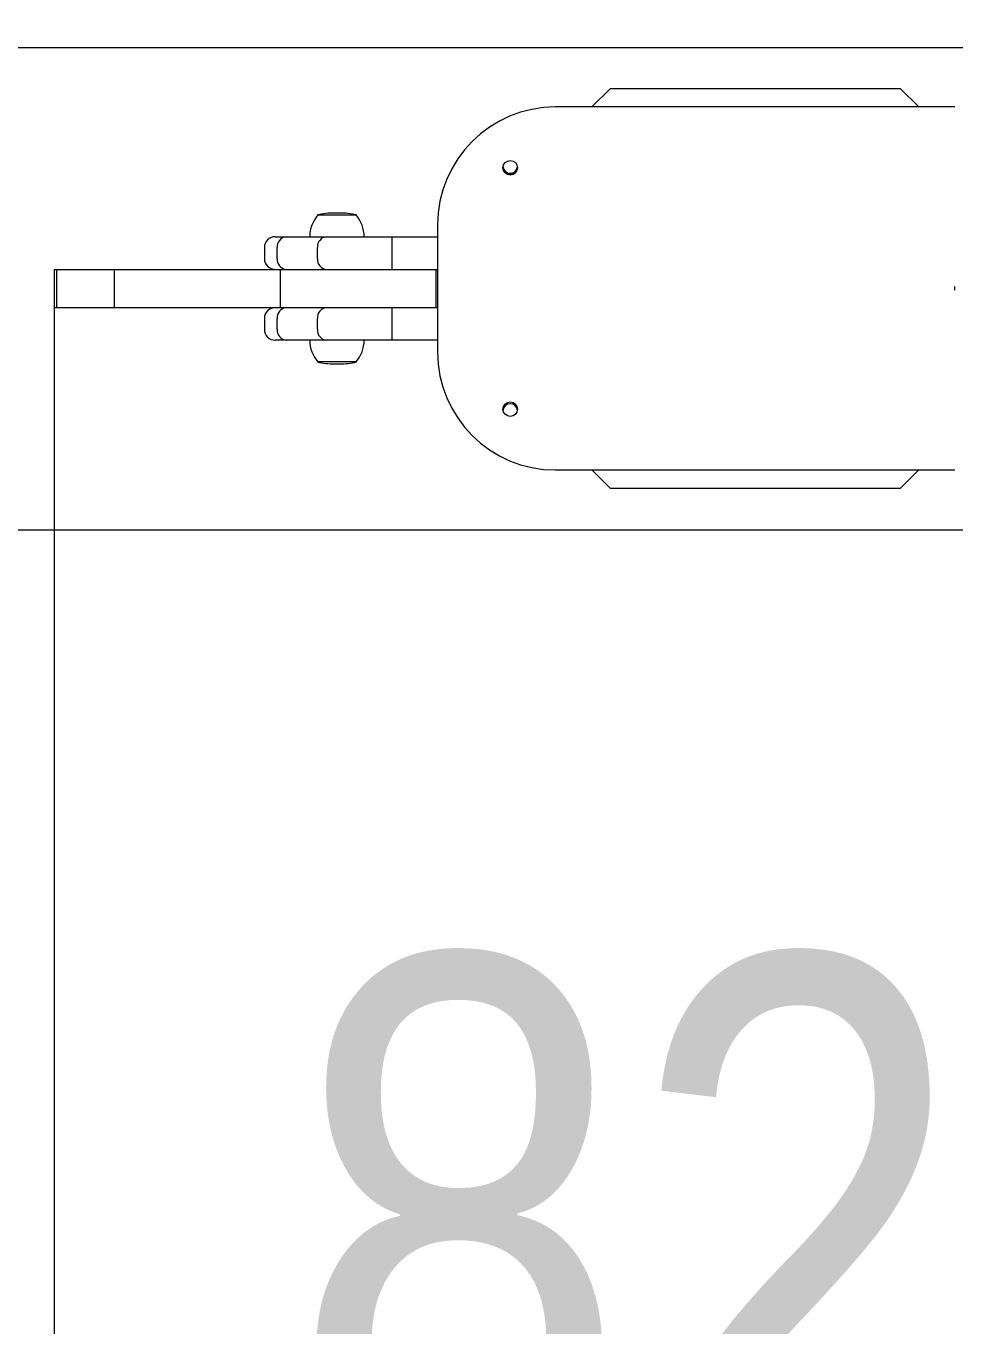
# Model space of a CAD drawing. Header units: millimetres. Extents: x -2738 to 1904, y -2170 to 1838.
# Drawn here: x -431 to 81, y -383 to 333 of the extents above; entities that cross this region are included whole.
import ezdxf

# ---------------------------------------------------------------- set-up
doc = ezdxf.new("R2010")
doc.units = ezdxf.units.MM
doc.layers.add('DIKOM_ОБЪЕКТ', color=7, linetype='Continuous')
doc.layers.add('DIKOM_РАЗМЕР_ОБЪЕКТА', color=7, linetype='Continuous')
doc.styles.add('style1', font='arialbd.ttf', dxfattribs={"width": 0.8})
doc.dimstyles.new('1-50', dxfattribs={"dimtxt": 300, "dimasz": 200, "dimexe": 100, "dimexo": 0, "dimgap": 100, "dimtad": 1, "dimtxsty": 'style1', "dimcen": 200, "dimclrd": 7, "dimclre": 7, "dimclrt": 7, "dimadec": 1, "dimazin": 2, "dimtfac": 1, "dimtmove": 0, "dimatfit": 2, "dimfxl": 0, "dimlwd": 25, "dimlwe": 18, "dimarcsym": 0})

# ---------------------------------------------------------------- blocks, each defined once
blk = doc.blocks.new('*D0')
at = {"layer": 'Defpoints', "color": 0, "transparency": 16777216}
for p in [(-415.18, 177.81), (403.7, 177.81), (403.7, -584.81)]:
    blk.add_point(p, dxfattribs=at)
at = {"layer": 'DIKOM_РАЗМЕР_ОБЪЕКТА', "color": 7, "lineweight": 18, "transparency": 16777216}
for p, q in [((-415.18, 177.81), (-415.18, -684.81)), ((403.7, 177.81), (403.7, -684.81))]:
    blk.add_line(p, q, dxfattribs=at)
at = {"layer": 'DIKOM_РАЗМЕР_ОБЪЕКТА', "color": 7, "lineweight": 25, "transparency": 16777216}
blk.add_line((-215.18, -584.81), (203.7, -584.81), dxfattribs=at)
at = {"layer": 'DIKOM_РАЗМЕР_ОБЪЕКТА', "color": 7, "transparency": 16777216}
for points in [[(-215.18, -551.48), (-215.18, -618.15), (-415.18, -584.81)], [(203.7, -551.48), (203.7, -618.15), (403.7, -584.81)]]:
    blk.add_solid(points, dxfattribs=at)
at = {"layer": 'DIKOM_РАЗМЕР_ОБЪЕКТА', "color": 7, "transparency": 16777216, "insert": (-5.74, -331.64), "char_height": 300, "attachment_point": 5, "style": 'style1'}
blk.add_mtext('{\\fArial|b0|i0|c204|p34;820}', dxfattribs=at)
blk = doc.blocks.new('*D3')
at = {"layer": 'Defpoints', "color": 0, "transparency": 16777216}
for p in [(174.05, 320.81), (-602, 55.19), (175.94, 55.19)]:
    blk.add_point(p, dxfattribs=at)
at = {"layer": 'DIKOM_РАЗМЕР_ОБЪЕКТА', "color": 7, "lineweight": 25, "transparency": 16777216}
for p, q in [((-602, 520.81), (-602, 720.81)), ((-602, 320.81), (-602, 55.19)), ((-602, -144.81), (-602, -344.81))]:
    blk.add_line(p, q, dxfattribs=at)
at = {"layer": 'DIKOM_РАЗМЕР_ОБЪЕКТА', "color": 7, "lineweight": 18, "transparency": 16777216}
for p, q in [((174.05, 320.81), (-702, 320.81)), ((175.94, 55.19), (-702, 55.19))]:
    blk.add_line(p, q, dxfattribs=at)
at = {"layer": 'DIKOM_РАЗМЕР_ОБЪЕКТА', "color": 7, "transparency": 16777216}
for points in [[(-635.33, 520.81), (-568.67, 520.81), (-602, 320.81)], [(-635.33, -144.81), (-568.67, -144.81), (-602, 55.19)]]:
    blk.add_solid(points, dxfattribs=at)
at = {"layer": 'DIKOM_РАЗМЕР_ОБЪЕКТА', "color": 7, "transparency": 16777216, "insert": (-855.17, 188), "char_height": 300, "attachment_point": 5, "rotation": 90, "style": 'style1'}
blk.add_mtext('{\\fArial|b0|i0|c204|p34;260}', dxfattribs=at)

msp = doc.modelspace()

# ---------------------------------------------------------------- linework, layer by layer
at = {"layer": 'DIKOM_ОБЪЕКТ', "color": 7, "lineweight": 15}
for p, q in [((-109.045, 298.314), (-119.045, 288.314)), ((50.955, 298.314), (-109.045, 298.314)), ((60.955, 288.314), (50.955, 298.314)), ((80.955, 288.314), (-139.045, 288.314)), ((-257.993, 229.866), (-260.942, 229.866)), ((-270.267, 228.814), (-248.667, 228.814)), ((-204.045, 223.314), (-204.045, 153.314)), ((-293.467, 216.814), (-287.467, 216.814)), ((-287.467, 216.814), (-265.276, 216.814)), ((-265.276, 216.814), (-229.041, 216.814)), ((-229.041, 210.814), (-229.041, 216.814)), ((-229.041, 216.814), (-204.045, 216.814)), ((-299.467, 210.814), (-299.467, 204.814)), ((-292.408, 204.814), (-292.408, 210.814)), ((-270.217, 204.814), (-270.217, 210.814)), ((-229.041, 204.814), (-229.041, 210.814)), ((-229.041, 198.814), (-229.041, 204.814)), ((-415.184, 198.814), (-415.184, 177.814)), ((-415.184, 198.814), (-413.787, 198.814)), ((-413.787, 177.814), (-413.787, 198.814)), ((-413.787, 198.814), (-381.94, 198.814)), ((-381.94, 177.814), (-381.94, 198.814)), ((-381.94, 198.814), (-290.506, 198.814)), ((-290.506, 177.814), (-290.506, 198.814)), ((-290.506, 198.814), (-204.827, 198.814)), ((-204.827, 177.814), (-204.827, 198.814)), ((-204.827, 198.814), (-204.045, 198.814)), ((80.955, 187.314), (80.955, 189.314)), ((-415.184, 177.814), (-413.787, 177.814)), ((-413.787, 177.814), (-381.94, 177.814)), ((-381.94, 177.814), (-290.506, 177.814)), ((-290.506, 177.814), (-204.827, 177.814)), ((-229.041, 171.814), (-229.041, 177.814)), ((-204.827, 177.814), (-204.045, 177.814)), ((-299.467, 171.814), (-299.467, 165.814)), ((-292.408, 165.814), (-292.408, 171.814)), ((-270.217, 165.814), (-270.217, 171.814)), ((-229.041, 165.814), (-229.041, 171.814)), ((-229.041, 159.814), (-229.041, 165.814)), ((-287.467, 159.814), (-293.467, 159.814)), ((-265.276, 159.814), (-287.467, 159.814)), ((-229.041, 159.814), (-265.276, 159.814)), ((-204.045, 159.814), (-229.041, 159.814)), ((-268.442, 147.814), (-270.267, 147.814)), ((-248.667, 147.814), (-268.442, 147.814)), ((-260.942, 146.761), (-257.993, 146.761)), ((-139.045, 88.314), (80.955, 88.314)), ((-119.045, 88.314), (-109.045, 78.314)), ((50.955, 78.314), (60.955, 88.314)), ((-109.045, 78.314), (50.955, 78.314))]:
    msp.add_line(p, q, dxfattribs=at)
for centre in [(-164.045, 254.814), (-164.045, 121.814)]:
    msp.add_circle(centre, 4, dxfattribs=at)
for centre, radius, start, end in [((-139.045, 223.314), 65, 90, 180), ((-164.045, 255.814), 4, 187.180756, 352.819244), ((-164.045, 255.814), 4.4, 209.699728, 330.300272), ((-260.942, 188.031), 41.836, 90, 102.879622), ((-257.993, 188.031), 41.836, 77.120378, 90), ((-255.79, 216.654), 18.677, 139.378843, 179.509067), ((-263.144, 216.654), 18.677, 0.490933, 40.621157), ((-293.467, 210.814), 6, 90, 180), ((-286.881, 211.297), 5.548, 96.064543, 184.990994), ((-264.689, 211.297), 5.548, 96.064464, 184.991242), ((-293.467, 204.814), 6, 180, 270), ((-286.881, 204.331), 5.548, 175.009007, 263.935447), ((-264.689, 204.331), 5.548, 175.008759, 263.935526), ((-293.467, 171.814), 6, 90, 180), ((-286.881, 172.297), 5.548, 96.064553, 184.990993), ((-264.689, 172.297), 5.548, 96.064474, 184.991241), ((-293.467, 165.814), 6, 180, 270), ((-286.881, 165.331), 5.548, 175.009006, 263.935457), ((-264.689, 165.331), 5.548, 175.008758, 263.935536), ((-255.79, 159.974), 18.677, 180.490933, 220.621157), ((-263.144, 159.974), 18.677, 319.378843, 359.509067), ((-139.045, 153.314), 65, 180, 270), ((-260.942, 188.597), 41.836, 257.120378, 270), ((-257.993, 188.597), 41.836, 270, 282.879622), ((-164.045, 120.814), 4, 7.180756, 172.819244)]:
    msp.add_arc(centre, radius, start, end, dxfattribs=at)

# ---------------------------------------------------------------- dimensions: what is measured, and where the dimension line sits
at = {"layer": 'DIKOM_РАЗМЕР_ОБЪЕКТА'}
dim = msp.add_linear_dim(base=(-602, 55.19), p1=(174.048, 320.814), p2=(175.943, 55.19), angle=90, text='{\\fArial|b0|i0|c204|p34;260}', dimstyle='1-50', dxfattribs=at)
dim.commit()
dim.dimension.update_dxf_attribs({"geometry": '*D3', "text_midpoint": (-602, 188.002), "dimtype": 160})
dim = msp.add_linear_dim(base=(403.705, -584.815), p1=(-415.184, 177.814), p2=(403.705, 177.814), text='{\\fArial|b0|i0|c204|p34;820}', dimstyle='1-50', dxfattribs=at)
dim.commit()
dim.dimension.update_dxf_attribs({"geometry": '*D0', "text_midpoint": (-5.74, -584.815), "dimtype": 160})

doc.saveas('drawing.dxf')
